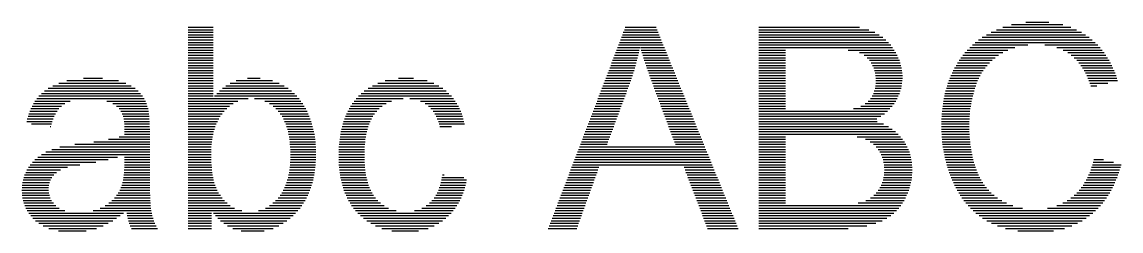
# Model space of a CAD drawing. Header units: metres. Extents: x 0.3 to 88.9, y -1.1 to 4.1.
# Drawn here: x 67.3 to 88.93, y -0.04 to 4.06 of the extents above; entities that cross this region are included whole.
import ezdxf

# ---------------------------------------------------------------- set-up
doc = ezdxf.new("R2010")
doc.units = ezdxf.units.M

msp = doc.modelspace()

# ---------------------------------------------------------------- linework, layer by layer
at = {"color": 1}
for p, q in [((70.576, 3.957), (71.067, 3.957)), ((70.576, 3.907), (71.067, 3.907)), ((79.157, 3.907), (79.801, 3.907)), ((79.176, 3.957), (79.78, 3.957)), ((81.801, 3.957), (83.784, 3.957)), ((81.801, 3.907), (83.965, 3.907)), ((86.479, 3.907), (88.057, 3.907)), ((86.607, 3.957), (87.94, 3.957)), ((86.774, 4.007), (87.785, 4.007)), ((87.059, 4.057), (87.51, 4.057)), ((70.576, 3.857), (71.067, 3.857)), ((70.576, 3.807), (71.067, 3.807)), ((70.576, 3.757), (71.067, 3.757)), ((70.576, 3.707), (71.067, 3.707)), ((79.08, 3.707), (79.883, 3.707)), ((79.099, 3.757), (79.862, 3.757)), ((79.118, 3.807), (79.842, 3.807)), ((79.137, 3.857), (79.821, 3.857)), ((81.801, 3.857), (84.083, 3.857)), ((81.801, 3.807), (84.172, 3.807)), ((81.801, 3.757), (84.244, 3.757)), ((81.801, 3.707), (84.304, 3.707)), ((86.127, 3.707), (88.365, 3.707)), ((86.199, 3.757), (88.302, 3.757)), ((86.28, 3.807), (88.232, 3.807)), ((86.372, 3.857), (88.152, 3.857)), ((70.576, 3.657), (71.067, 3.657)), ((70.576, 3.607), (71.067, 3.607)), ((70.576, 3.557), (71.067, 3.557)), ((70.576, 3.507), (71.067, 3.507)), ((79.003, 3.507), (79.45, 3.507)), ((79.022, 3.557), (79.461, 3.557)), ((79.041, 3.607), (79.924, 3.607)), ((79.061, 3.657), (79.903, 3.657)), ((79.472, 3.557), (79.944, 3.557)), ((79.487, 3.507), (79.964, 3.507)), ((81.801, 3.657), (84.354, 3.657)), ((81.801, 3.607), (84.398, 3.607)), ((81.801, 3.557), (84.436, 3.557)), ((81.801, 3.507), (82.33, 3.507)), ((83.564, 3.507), (84.469, 3.507)), ((85.904, 3.507), (86.702, 3.507)), ((85.952, 3.557), (86.84, 3.557)), ((86.005, 3.607), (87.099, 3.607)), ((86.063, 3.657), (88.421, 3.657)), ((87.434, 3.607), (88.472, 3.607)), ((87.669, 3.557), (88.518, 3.557)), ((87.792, 3.507), (88.56, 3.507)), ((70.576, 3.457), (71.067, 3.457)), ((70.576, 3.407), (71.067, 3.407)), ((70.576, 3.357), (71.067, 3.357)), ((70.576, 3.307), (71.067, 3.307)), ((70.576, 3.257), (71.067, 3.257)), ((78.907, 3.257), (79.39, 3.257)), ((78.926, 3.307), (79.403, 3.307)), ((78.945, 3.357), (79.416, 3.357)), ((78.965, 3.407), (79.428, 3.407)), ((78.984, 3.457), (79.439, 3.457)), ((79.502, 3.457), (79.985, 3.457)), ((79.518, 3.407), (80.005, 3.407)), ((79.534, 3.357), (80.026, 3.357)), ((79.55, 3.307), (80.046, 3.307)), ((79.567, 3.257), (80.067, 3.257)), ((81.801, 3.457), (82.33, 3.457)), ((81.801, 3.407), (82.33, 3.407)), ((81.801, 3.357), (82.33, 3.357)), ((81.801, 3.307), (82.33, 3.307)), ((81.801, 3.257), (82.33, 3.257)), ((83.781, 3.457), (84.499, 3.457)), ((83.875, 3.407), (84.525, 3.407)), ((83.936, 3.357), (84.548, 3.357)), ((83.981, 3.307), (84.568, 3.307)), ((84.016, 3.257), (84.585, 3.257)), ((85.713, 3.257), (86.343, 3.257)), ((85.746, 3.307), (86.395, 3.307)), ((85.781, 3.357), (86.454, 3.357)), ((85.818, 3.407), (86.521, 3.407)), ((85.859, 3.457), (86.602, 3.457)), ((87.881, 3.457), (88.599, 3.457)), ((87.952, 3.407), (88.634, 3.407)), ((88.01, 3.357), (88.666, 3.357)), ((88.06, 3.307), (88.696, 3.307)), ((88.103, 3.257), (88.724, 3.257)), ((70.576, 3.207), (71.067, 3.207)), ((70.576, 3.157), (71.067, 3.157)), ((70.576, 3.107), (71.067, 3.107)), ((70.576, 3.057), (71.067, 3.057)), ((78.83, 3.057), (79.332, 3.057)), ((78.849, 3.107), (79.347, 3.107)), ((78.869, 3.157), (79.362, 3.157)), ((78.888, 3.207), (79.376, 3.207)), ((79.584, 3.207), (80.087, 3.207)), ((79.601, 3.157), (80.108, 3.157)), ((79.618, 3.107), (80.128, 3.107)), ((79.636, 3.057), (80.149, 3.057)), ((81.801, 3.207), (82.33, 3.207)), ((81.801, 3.157), (82.33, 3.157)), ((81.801, 3.107), (82.33, 3.107)), ((81.801, 3.057), (82.33, 3.057)), ((84.043, 3.207), (84.599, 3.207)), ((84.065, 3.157), (84.61, 3.157)), ((84.081, 3.107), (84.619, 3.107)), ((84.093, 3.057), (84.624, 3.057)), ((85.605, 3.057), (86.187, 3.057)), ((85.629, 3.107), (86.219, 3.107)), ((85.655, 3.157), (86.256, 3.157)), ((85.683, 3.207), (86.297, 3.207)), ((88.14, 3.207), (88.749, 3.207)), ((88.174, 3.157), (88.772, 3.157)), ((88.204, 3.107), (88.794, 3.107)), ((88.231, 3.057), (88.814, 3.057)), ((68.027, 2.857), (69.347, 2.857)), ((68.19, 2.907), (69.202, 2.907)), ((68.514, 2.957), (68.887, 2.957)), ((70.576, 3.007), (71.067, 3.007)), ((70.576, 2.957), (71.067, 2.957)), ((70.576, 2.907), (71.067, 2.907)), ((70.576, 2.857), (71.067, 2.857)), ((71.403, 2.857), (72.364, 2.857)), ((71.519, 2.907), (72.233, 2.907)), ((71.74, 2.957), (71.989, 2.957)), ((74.309, 2.857), (75.41, 2.857)), ((74.452, 2.907), (75.275, 2.907)), ((74.716, 2.957), (75.007, 2.957)), ((78.753, 2.857), (79.264, 2.857)), ((78.773, 2.907), (79.282, 2.907)), ((78.792, 2.957), (79.299, 2.957)), ((78.811, 3.007), (79.316, 3.007)), ((79.654, 3.007), (80.169, 3.007)), ((79.672, 2.957), (80.19, 2.957)), ((79.691, 2.907), (80.21, 2.907)), ((79.709, 2.857), (80.231, 2.857)), ((81.801, 3.007), (82.33, 3.007)), ((81.801, 2.957), (82.33, 2.957)), ((81.801, 2.907), (82.33, 2.907)), ((81.801, 2.857), (82.33, 2.857)), ((84.101, 3.007), (84.627, 3.007)), ((84.104, 2.857), (84.62, 2.857)), ((84.105, 2.957), (84.627, 2.957)), ((84.106, 2.907), (84.625, 2.907)), ((85.524, 2.857), (86.088, 2.857)), ((85.542, 2.907), (86.109, 2.907)), ((85.561, 2.957), (86.132, 2.957)), ((85.582, 3.007), (86.158, 3.007)), ((88.256, 3.007), (88.832, 3.007)), ((88.278, 2.957), (88.849, 2.957)), ((88.299, 2.907), (88.864, 2.907)), ((88.318, 2.857), (88.668, 2.857)), ((67.636, 2.607), (69.677, 2.607)), ((67.686, 2.657), (69.639, 2.657)), ((67.746, 2.707), (69.592, 2.707)), ((67.819, 2.757), (69.53, 2.757)), ((67.91, 2.807), (69.451, 2.807)), ((70.576, 2.807), (71.067, 2.807)), ((70.576, 2.757), (71.067, 2.757)), ((70.576, 2.707), (71.067, 2.707)), ((70.576, 2.657), (71.067, 2.657)), ((70.576, 2.607), (71.067, 2.607)), ((71.095, 2.607), (72.714, 2.607)), ((71.14, 2.657), (72.665, 2.657)), ((71.191, 2.707), (72.608, 2.707)), ((71.249, 2.757), (72.542, 2.757)), ((71.318, 2.807), (72.463, 2.807)), ((73.925, 2.607), (75.753, 2.607)), ((73.979, 2.657), (75.706, 2.657)), ((74.04, 2.707), (75.65, 2.707)), ((74.113, 2.757), (75.586, 2.757)), ((74.202, 2.807), (75.508, 2.807)), ((78.657, 2.607), (79.171, 2.607)), ((78.677, 2.657), (79.19, 2.657)), ((78.696, 2.707), (79.209, 2.707)), ((78.715, 2.757), (79.228, 2.757)), ((78.734, 2.807), (79.246, 2.807)), ((79.728, 2.807), (80.251, 2.807)), ((79.747, 2.757), (80.271, 2.757)), ((79.765, 2.707), (80.292, 2.707)), ((79.784, 2.657), (80.312, 2.657)), ((79.803, 2.607), (80.333, 2.607)), ((81.801, 2.807), (82.33, 2.807)), ((81.801, 2.757), (82.33, 2.757)), ((81.801, 2.707), (82.33, 2.707)), ((81.801, 2.657), (82.33, 2.657)), ((81.801, 2.607), (82.33, 2.607)), ((84.032, 2.607), (84.548, 2.607)), ((84.057, 2.657), (84.569, 2.657)), ((84.076, 2.707), (84.586, 2.707)), ((84.09, 2.757), (84.601, 2.757)), ((84.099, 2.807), (84.612, 2.807)), ((85.455, 2.607), (86.012, 2.607)), ((85.466, 2.657), (86.025, 2.657)), ((85.479, 2.707), (86.039, 2.707)), ((85.493, 2.757), (86.054, 2.757)), ((85.508, 2.807), (86.07, 2.807)), ((88.335, 2.807), (88.456, 2.807)), ((67.502, 2.407), (68.079, 2.407)), ((67.529, 2.457), (68.146, 2.457)), ((67.56, 2.507), (68.255, 2.507)), ((67.595, 2.557), (69.707, 2.557)), ((68.976, 2.507), (69.732, 2.507)), ((69.09, 2.457), (69.753, 2.457)), ((69.164, 2.407), (69.77, 2.407)), ((70.576, 2.557), (71.756, 2.557)), ((70.576, 2.507), (71.554, 2.507)), ((70.576, 2.457), (71.459, 2.457)), ((70.576, 2.407), (71.389, 2.407)), ((71.878, 2.557), (72.757, 2.557)), ((72.081, 2.507), (72.794, 2.507)), ((72.175, 2.457), (72.828, 2.457)), ((72.244, 2.407), (72.859, 2.407)), ((73.769, 2.407), (74.394, 2.407)), ((73.801, 2.457), (74.469, 2.457)), ((73.838, 2.507), (74.573, 2.507)), ((73.879, 2.557), (74.804, 2.557)), ((74.939, 2.557), (75.795, 2.557)), ((75.143, 2.507), (75.831, 2.507)), ((75.235, 2.457), (75.863, 2.457)), ((75.301, 2.407), (75.891, 2.407)), ((78.581, 2.407), (79.097, 2.407)), ((78.6, 2.457), (79.115, 2.457)), ((78.619, 2.507), (79.134, 2.507)), ((78.638, 2.557), (79.153, 2.557)), ((79.822, 2.557), (80.353, 2.557)), ((79.841, 2.507), (80.374, 2.507)), ((79.86, 2.457), (80.394, 2.457)), ((79.878, 2.407), (80.415, 2.407)), ((81.801, 2.557), (82.33, 2.557)), ((81.801, 2.507), (82.33, 2.507)), ((81.801, 2.457), (82.33, 2.457)), ((81.801, 2.407), (82.33, 2.407)), ((83.808, 2.407), (84.427, 2.407)), ((83.894, 2.457), (84.464, 2.457)), ((83.954, 2.507), (84.496, 2.507)), ((83.998, 2.557), (84.524, 2.557)), ((85.421, 2.407), (85.972, 2.407)), ((85.428, 2.457), (85.98, 2.457)), ((85.436, 2.507), (85.989, 2.507)), ((85.445, 2.557), (86, 2.557)), ((67.423, 2.207), (67.939, 2.207)), ((67.44, 2.257), (67.964, 2.257)), ((67.458, 2.307), (67.994, 2.307)), ((67.479, 2.357), (68.031, 2.357)), ((69.217, 2.357), (69.784, 2.357)), ((69.252, 2.307), (69.795, 2.307)), ((69.276, 2.257), (69.802, 2.257)), ((69.294, 2.207), (69.807, 2.207)), ((70.576, 2.357), (71.332, 2.357)), ((70.576, 2.307), (71.284, 2.307)), ((70.576, 2.257), (71.242, 2.257)), ((70.576, 2.207), (71.206, 2.207)), ((72.299, 2.357), (72.887, 2.357)), ((72.347, 2.307), (72.913, 2.307)), ((72.387, 2.257), (72.936, 2.257)), ((72.421, 2.207), (72.957, 2.207)), ((73.67, 2.207), (74.209, 2.207)), ((73.691, 2.257), (74.243, 2.257)), ((73.714, 2.307), (74.285, 2.307)), ((73.74, 2.357), (74.334, 2.357)), ((75.351, 2.357), (75.916, 2.357)), ((75.392, 2.307), (75.938, 2.307)), ((75.425, 2.257), (75.957, 2.257)), ((75.453, 2.207), (75.973, 2.207)), ((78.504, 2.207), (79.022, 2.207)), ((78.523, 2.257), (79.04, 2.257)), ((78.542, 2.307), (79.059, 2.307)), ((78.561, 2.357), (79.078, 2.357)), ((79.897, 2.357), (80.435, 2.357)), ((79.916, 2.307), (80.456, 2.307)), ((79.935, 2.257), (80.476, 2.257)), ((79.954, 2.207), (80.497, 2.207)), ((81.801, 2.357), (82.33, 2.357)), ((81.801, 2.307), (84.333, 2.307)), ((81.801, 2.257), (84.275, 2.257)), ((81.801, 2.207), (84.205, 2.207)), ((83.667, 2.357), (84.384, 2.357)), ((85.402, 2.207), (85.949, 2.207)), ((85.405, 2.257), (85.953, 2.257)), ((85.409, 2.307), (85.958, 2.307)), ((85.415, 2.357), (85.964, 2.357)), ((67.397, 2.107), (67.899, 2.107)), ((67.409, 2.157), (67.917, 2.157)), ((67.493, 2.057), (67.883, 2.057)), ((67.859, 2.007), (67.869, 2.007)), ((69.306, 2.157), (69.81, 2.157)), ((69.315, 2.107), (69.813, 2.107)), ((69.32, 2.057), (69.815, 2.057)), ((69.323, 2.007), (69.816, 2.007)), ((69.323, 1.957), (69.817, 1.957)), ((70.576, 2.157), (71.176, 2.157)), ((70.576, 2.107), (71.149, 2.107)), ((70.576, 2.057), (71.127, 2.057)), ((70.576, 2.007), (71.107, 2.007)), ((70.576, 1.957), (71.09, 1.957)), ((72.449, 2.157), (72.976, 2.157)), ((72.473, 2.107), (72.993, 2.107)), ((72.494, 2.057), (73.009, 2.057)), ((72.512, 2.007), (73.023, 2.007)), ((72.527, 1.957), (73.036, 1.957)), ((73.592, 1.957), (74.101, 1.957)), ((73.604, 2.007), (74.116, 2.007)), ((73.618, 2.057), (74.134, 2.057)), ((73.633, 2.107), (74.155, 2.107)), ((73.651, 2.157), (74.18, 2.157)), ((75.477, 2.157), (75.988, 2.157)), ((75.497, 2.107), (76.001, 2.107)), ((75.513, 2.057), (76.012, 2.057)), ((75.528, 2.007), (75.757, 2.007)), ((78.408, 1.957), (78.928, 1.957)), ((78.427, 2.007), (78.947, 2.007)), ((78.446, 2.057), (78.965, 2.057)), ((78.465, 2.107), (78.984, 2.107)), ((78.484, 2.157), (79.003, 2.157)), ((79.973, 2.157), (80.517, 2.157)), ((79.992, 2.107), (80.537, 2.107)), ((80.01, 2.057), (80.558, 2.057)), ((80.029, 2.007), (80.578, 2.007)), ((80.048, 1.957), (80.599, 1.957)), ((81.801, 2.157), (84.123, 2.157)), ((81.801, 2.107), (84.135, 2.107)), ((81.801, 2.057), (84.258, 2.057)), ((81.801, 2.007), (84.353, 2.007)), ((81.801, 1.957), (84.429, 1.957)), ((85.397, 2.057), (85.943, 2.057)), ((85.397, 2.007), (85.943, 2.007)), ((85.398, 2.107), (85.944, 2.107)), ((85.398, 1.957), (85.944, 1.957)), ((85.4, 2.157), (85.946, 2.157)), ((69.007, 1.757), (69.817, 1.757)), ((69.217, 1.807), (69.817, 1.807)), ((69.321, 1.857), (69.817, 1.857)), ((69.322, 1.907), (69.817, 1.907)), ((70.576, 1.907), (71.076, 1.907)), ((70.576, 1.857), (71.064, 1.857)), ((70.576, 1.807), (71.054, 1.807)), ((70.576, 1.757), (71.046, 1.757)), ((72.54, 1.907), (73.047, 1.907)), ((72.551, 1.857), (73.057, 1.857)), ((72.56, 1.807), (73.065, 1.807)), ((72.568, 1.757), (73.072, 1.757)), ((73.556, 1.757), (74.06, 1.757)), ((73.563, 1.807), (74.068, 1.807)), ((73.571, 1.857), (74.077, 1.857)), ((73.581, 1.907), (74.088, 1.907)), ((78.331, 1.757), (78.853, 1.757)), ((78.35, 1.807), (78.872, 1.807)), ((78.369, 1.857), (78.891, 1.857)), ((78.388, 1.907), (78.909, 1.907)), ((80.067, 1.907), (80.619, 1.907)), ((80.086, 1.857), (80.64, 1.857)), ((80.105, 1.807), (80.66, 1.807)), ((80.123, 1.757), (80.681, 1.757)), ((81.801, 1.907), (84.493, 1.907)), ((81.801, 1.857), (84.547, 1.857)), ((81.801, 1.807), (82.33, 1.807)), ((81.801, 1.757), (82.33, 1.757)), ((83.741, 1.807), (84.593, 1.807)), ((83.902, 1.757), (84.633, 1.757)), ((85.399, 1.907), (85.945, 1.907)), ((85.402, 1.857), (85.947, 1.857)), ((85.405, 1.807), (85.95, 1.807)), ((85.409, 1.757), (85.954, 1.757)), ((67.889, 1.557), (69.817, 1.557)), ((68.051, 1.607), (69.817, 1.607)), ((68.343, 1.657), (69.817, 1.657)), ((68.721, 1.707), (69.817, 1.707)), ((70.576, 1.707), (71.039, 1.707)), ((70.576, 1.657), (71.034, 1.657)), ((70.576, 1.607), (71.03, 1.607)), ((70.576, 1.557), (71.028, 1.557)), ((72.574, 1.707), (73.078, 1.707)), ((72.578, 1.657), (73.082, 1.657)), ((72.582, 1.607), (73.086, 1.607)), ((72.585, 1.557), (73.088, 1.557)), ((73.539, 1.557), (74.043, 1.557)), ((73.541, 1.607), (74.045, 1.607)), ((73.545, 1.657), (74.049, 1.657)), ((73.55, 1.707), (74.054, 1.707)), ((78.254, 1.557), (80.763, 1.557)), ((78.273, 1.607), (80.742, 1.607)), ((78.292, 1.657), (78.816, 1.657)), ((78.312, 1.707), (78.834, 1.707)), ((80.142, 1.707), (80.701, 1.707)), ((80.161, 1.657), (80.722, 1.657)), ((81.801, 1.707), (82.33, 1.707)), ((81.801, 1.657), (82.33, 1.657)), ((81.801, 1.607), (82.33, 1.607)), ((81.801, 1.557), (82.33, 1.557)), ((83.996, 1.707), (84.667, 1.707)), ((84.062, 1.657), (84.698, 1.657)), ((84.112, 1.607), (84.724, 1.607)), ((84.152, 1.557), (84.746, 1.557)), ((85.414, 1.707), (85.959, 1.707)), ((85.42, 1.657), (85.965, 1.657)), ((85.427, 1.607), (85.972, 1.607)), ((85.435, 1.557), (85.98, 1.557)), ((67.509, 1.307), (68.757, 1.307)), ((67.557, 1.357), (69.001, 1.357)), ((67.616, 1.407), (69.186, 1.407)), ((67.688, 1.457), (69.817, 1.457)), ((67.776, 1.507), (69.817, 1.507)), ((69.321, 1.407), (69.817, 1.407)), ((69.321, 1.357), (69.817, 1.357)), ((69.321, 1.307), (69.817, 1.307)), ((70.576, 1.507), (71.026, 1.507)), ((70.576, 1.457), (71.026, 1.457)), ((70.576, 1.407), (71.026, 1.407)), ((70.576, 1.357), (71.028, 1.357)), ((70.576, 1.307), (71.03, 1.307)), ((72.582, 1.307), (73.083, 1.307)), ((72.585, 1.357), (73.085, 1.357)), ((72.586, 1.507), (73.089, 1.507)), ((72.586, 1.407), (73.087, 1.407)), ((72.587, 1.457), (73.088, 1.457)), ((73.536, 1.457), (74.041, 1.457)), ((73.536, 1.407), (74.041, 1.407)), ((73.537, 1.507), (74.041, 1.507)), ((73.537, 1.357), (74.042, 1.357)), ((73.539, 1.307), (74.045, 1.307)), ((78.158, 1.307), (80.865, 1.307)), ((78.177, 1.357), (80.844, 1.357)), ((78.196, 1.407), (80.824, 1.407)), ((78.216, 1.457), (80.804, 1.457)), ((78.235, 1.507), (80.783, 1.507)), ((81.801, 1.507), (82.33, 1.507)), ((81.801, 1.457), (82.33, 1.457)), ((81.801, 1.407), (82.33, 1.407)), ((81.801, 1.357), (82.33, 1.357)), ((81.801, 1.307), (82.33, 1.307)), ((84.185, 1.507), (84.765, 1.507)), ((84.211, 1.457), (84.781, 1.457)), ((84.232, 1.407), (84.794, 1.407)), ((84.248, 1.357), (84.804, 1.357)), ((84.259, 1.307), (84.812, 1.307)), ((85.444, 1.507), (85.988, 1.507)), ((85.454, 1.457), (85.998, 1.457)), ((85.464, 1.407), (86.01, 1.407)), ((85.476, 1.357), (86.022, 1.357)), ((85.489, 1.307), (86.036, 1.307)), ((88.381, 1.307), (88.783, 1.307)), ((88.393, 1.357), (88.585, 1.357)), ((67.378, 1.107), (67.983, 1.107)), ((67.403, 1.157), (68.061, 1.157)), ((67.433, 1.207), (68.197, 1.207)), ((67.468, 1.257), (68.44, 1.257)), ((69.315, 1.107), (69.817, 1.107)), ((69.318, 1.157), (69.817, 1.157)), ((69.32, 1.207), (69.817, 1.207)), ((69.321, 1.257), (69.817, 1.257)), ((70.576, 1.257), (71.033, 1.257)), ((70.576, 1.207), (71.037, 1.207)), ((70.576, 1.157), (71.042, 1.157)), ((70.576, 1.107), (71.048, 1.107)), ((72.56, 1.107), (73.061, 1.107)), ((72.567, 1.157), (73.068, 1.157)), ((72.574, 1.207), (73.074, 1.207)), ((72.579, 1.257), (73.079, 1.257)), ((73.542, 1.257), (74.048, 1.257)), ((73.546, 1.207), (74.052, 1.207)), ((73.551, 1.157), (74.058, 1.157)), ((73.557, 1.107), (74.064, 1.107)), ((78.081, 1.107), (78.62, 1.107)), ((78.1, 1.157), (78.638, 1.157)), ((78.12, 1.207), (78.656, 1.207)), ((78.139, 1.257), (80.885, 1.257)), ((80.332, 1.207), (80.906, 1.207)), ((80.351, 1.157), (80.926, 1.157)), ((80.37, 1.107), (80.947, 1.107)), ((81.801, 1.257), (82.33, 1.257)), ((81.801, 1.207), (82.33, 1.207)), ((81.801, 1.157), (82.33, 1.157)), ((81.801, 1.107), (82.33, 1.107)), ((84.267, 1.257), (84.817, 1.257)), ((84.271, 1.107), (84.82, 1.107)), ((84.272, 1.207), (84.82, 1.207)), ((84.273, 1.157), (84.821, 1.157)), ((85.503, 1.257), (86.051, 1.257)), ((85.518, 1.207), (86.067, 1.207)), ((85.534, 1.157), (86.086, 1.157)), ((85.551, 1.107), (86.106, 1.107)), ((88.314, 1.107), (88.886, 1.107)), ((88.334, 1.157), (88.902, 1.157)), ((88.351, 1.207), (88.917, 1.207)), ((88.367, 1.257), (88.93, 1.257)), ((67.316, 0.907), (67.847, 0.907)), ((67.326, 0.957), (67.866, 0.957)), ((67.339, 1.007), (67.894, 1.007)), ((67.356, 1.057), (67.931, 1.057)), ((69.284, 0.907), (69.819, 0.907)), ((69.295, 0.957), (69.818, 0.957)), ((69.304, 1.007), (69.818, 1.007)), ((69.31, 1.057), (69.818, 1.057)), ((70.576, 1.057), (71.055, 1.057)), ((70.576, 1.007), (71.064, 1.007)), ((70.576, 0.957), (71.075, 0.957)), ((70.576, 0.907), (71.088, 0.907)), ((72.51, 0.907), (73.019, 0.907)), ((72.525, 0.957), (73.031, 0.957)), ((72.539, 1.007), (73.042, 1.007)), ((72.55, 1.057), (73.052, 1.057)), ((73.565, 1.057), (74.073, 1.057)), ((73.573, 1.007), (74.083, 1.007)), ((73.583, 0.957), (74.094, 0.957)), ((73.595, 0.907), (74.108, 0.907)), ((75.547, 0.907), (76.043, 0.907)), ((75.559, 0.957), (76.053, 0.957)), ((75.568, 1.007), (75.997, 1.007)), ((75.576, 1.057), (75.613, 1.057)), ((78.004, 0.907), (78.547, 0.907)), ((78.024, 0.957), (78.565, 0.957)), ((78.043, 1.007), (78.583, 1.007)), ((78.062, 1.057), (78.601, 1.057)), ((80.39, 1.057), (80.967, 1.057)), ((80.409, 1.007), (80.988, 1.007)), ((80.428, 0.957), (81.008, 0.957)), ((80.447, 0.907), (81.029, 0.907)), ((81.801, 1.057), (82.33, 1.057)), ((81.801, 1.007), (82.33, 1.007)), ((81.801, 0.957), (82.33, 0.957)), ((81.801, 0.907), (82.33, 0.907)), ((84.231, 0.907), (84.796, 0.907)), ((84.247, 0.957), (84.805, 0.957)), ((84.259, 1.007), (84.812, 1.007)), ((84.267, 1.057), (84.817, 1.057)), ((85.569, 1.057), (86.128, 1.057)), ((85.588, 1.007), (86.153, 1.007)), ((85.609, 0.957), (86.18, 0.957)), ((85.631, 0.907), (86.211, 0.907)), ((88.214, 0.907), (88.81, 0.907)), ((88.243, 0.957), (88.831, 0.957)), ((88.269, 1.007), (88.851, 1.007)), ((88.293, 1.057), (88.869, 1.057)), ((67.304, 0.757), (67.829, 0.757)), ((67.305, 0.807), (67.829, 0.807)), ((67.306, 0.707), (67.833, 0.707)), ((67.309, 0.857), (67.835, 0.857)), ((67.31, 0.657), (67.844, 0.657)), ((69.165, 0.657), (69.825, 0.657)), ((69.199, 0.707), (69.823, 0.707)), ((69.228, 0.757), (69.822, 0.757)), ((69.252, 0.807), (69.821, 0.807)), ((69.27, 0.857), (69.82, 0.857)), ((70.576, 0.857), (71.104, 0.857)), ((70.576, 0.807), (71.123, 0.807)), ((70.576, 0.757), (71.146, 0.757)), ((70.576, 0.707), (71.174, 0.707)), ((70.576, 0.657), (71.208, 0.657)), ((72.382, 0.657), (72.928, 0.657)), ((72.416, 0.707), (72.95, 0.707)), ((72.445, 0.757), (72.97, 0.757)), ((72.47, 0.807), (72.988, 0.807)), ((72.491, 0.857), (73.004, 0.857)), ((73.608, 0.857), (74.125, 0.857)), ((73.623, 0.807), (74.144, 0.807)), ((73.64, 0.757), (74.166, 0.757)), ((73.659, 0.707), (74.192, 0.707)), ((73.68, 0.657), (74.224, 0.657)), ((75.446, 0.657), (75.967, 0.657)), ((75.474, 0.707), (75.986, 0.707)), ((75.497, 0.757), (76.003, 0.757)), ((75.516, 0.807), (76.018, 0.807)), ((75.533, 0.857), (76.031, 0.857)), ((77.908, 0.657), (78.456, 0.657)), ((77.928, 0.707), (78.475, 0.707)), ((77.947, 0.757), (78.493, 0.757)), ((77.966, 0.807), (78.511, 0.807)), ((77.985, 0.857), (78.529, 0.857)), ((80.467, 0.857), (81.049, 0.857)), ((80.486, 0.807), (81.07, 0.807)), ((80.505, 0.757), (81.09, 0.757)), ((80.525, 0.707), (81.11, 0.707)), ((80.544, 0.657), (81.131, 0.657)), ((81.801, 0.857), (82.33, 0.857)), ((81.801, 0.807), (82.33, 0.807)), ((81.801, 0.757), (82.33, 0.757)), ((81.801, 0.707), (82.33, 0.707)), ((81.801, 0.657), (82.33, 0.657)), ((84.066, 0.657), (84.712, 0.657)), ((84.115, 0.707), (84.734, 0.707)), ((84.153, 0.757), (84.753, 0.757)), ((84.185, 0.807), (84.77, 0.807)), ((84.211, 0.857), (84.784, 0.857)), ((85.654, 0.857), (86.245, 0.857)), ((85.68, 0.807), (86.283, 0.807)), ((85.707, 0.757), (86.327, 0.757)), ((85.736, 0.707), (86.377, 0.707)), ((85.767, 0.657), (86.434, 0.657)), ((88.005, 0.657), (88.677, 0.657)), ((88.058, 0.707), (88.708, 0.707)), ((88.104, 0.757), (88.736, 0.757)), ((88.145, 0.807), (88.763, 0.807)), ((88.182, 0.857), (88.787, 0.857)), ((67.317, 0.607), (67.861, 0.607)), ((67.328, 0.557), (67.887, 0.557)), ((67.341, 0.507), (67.922, 0.507)), ((67.359, 0.457), (67.969, 0.457)), ((68.94, 0.457), (69.836, 0.457)), ((69.014, 0.507), (69.832, 0.507)), ((69.074, 0.557), (69.829, 0.557)), ((69.124, 0.607), (69.827, 0.607)), ((70.576, 0.607), (71.246, 0.607)), ((70.576, 0.557), (71.289, 0.557)), ((70.576, 0.507), (71.341, 0.507)), ((70.576, 0.457), (71.404, 0.457)), ((72.177, 0.457), (72.813, 0.457)), ((72.243, 0.507), (72.846, 0.507)), ((72.296, 0.557), (72.877, 0.557)), ((72.342, 0.607), (72.904, 0.607)), ((73.703, 0.607), (74.261, 0.607)), ((73.729, 0.557), (74.307, 0.557)), ((73.759, 0.507), (74.361, 0.507)), ((73.791, 0.457), (74.428, 0.457)), ((75.258, 0.457), (75.863, 0.457)), ((75.322, 0.507), (75.894, 0.507)), ((75.372, 0.557), (75.921, 0.557)), ((75.413, 0.607), (75.945, 0.607)), ((77.832, 0.457), (78.384, 0.457)), ((77.851, 0.507), (78.402, 0.507)), ((77.87, 0.557), (78.42, 0.557)), ((77.889, 0.607), (78.438, 0.607)), ((80.563, 0.607), (81.151, 0.607)), ((80.582, 0.557), (81.172, 0.557)), ((80.602, 0.507), (81.192, 0.507)), ((80.621, 0.457), (81.213, 0.457)), ((81.801, 0.607), (82.33, 0.607)), ((81.801, 0.557), (82.33, 0.557)), ((81.801, 0.507), (82.33, 0.507)), ((81.801, 0.457), (84.595, 0.457)), ((83.76, 0.507), (84.629, 0.507)), ((83.909, 0.557), (84.66, 0.557)), ((84.002, 0.607), (84.687, 0.607)), ((85.801, 0.607), (86.501, 0.607)), ((85.838, 0.557), (86.582, 0.557)), ((85.877, 0.507), (86.678, 0.507)), ((85.92, 0.457), (86.801, 0.457)), ((87.666, 0.457), (88.527, 0.457)), ((87.782, 0.507), (88.569, 0.507)), ((87.87, 0.557), (88.608, 0.557)), ((87.943, 0.607), (88.644, 0.607)), ((67.38, 0.407), (68.036, 0.407)), ((67.407, 0.357), (68.145, 0.357)), ((67.438, 0.307), (69.3, 0.307)), ((67.476, 0.257), (69.235, 0.257)), ((68.705, 0.357), (69.361, 0.357)), ((68.844, 0.407), (69.841, 0.407)), ((69.362, 0.357), (69.847, 0.357)), ((69.368, 0.307), (69.857, 0.307)), ((69.376, 0.257), (69.868, 0.257)), ((70.576, 0.407), (71.489, 0.407)), ((70.576, 0.357), (71.031, 0.357)), ((70.576, 0.307), (71.031, 0.307)), ((70.576, 0.257), (71.031, 0.257)), ((71.036, 0.357), (71.629, 0.357)), ((71.072, 0.307), (72.688, 0.307)), ((71.113, 0.257), (72.638, 0.257)), ((71.955, 0.357), (72.734, 0.357)), ((72.093, 0.407), (72.776, 0.407)), ((73.827, 0.407), (74.518, 0.407)), ((73.868, 0.357), (74.668, 0.357)), ((73.913, 0.307), (75.747, 0.307)), ((73.964, 0.257), (75.699, 0.257)), ((75.025, 0.357), (75.791, 0.357)), ((75.171, 0.407), (75.829, 0.407)), ((77.755, 0.257), (78.311, 0.257)), ((77.774, 0.307), (78.33, 0.307)), ((77.793, 0.357), (78.348, 0.357)), ((77.812, 0.407), (78.366, 0.407)), ((80.64, 0.407), (81.233, 0.407)), ((80.659, 0.357), (81.254, 0.357)), ((80.679, 0.307), (81.274, 0.307)), ((80.698, 0.257), (81.295, 0.257)), ((81.801, 0.407), (84.557, 0.407)), ((81.801, 0.357), (84.512, 0.357)), ((81.801, 0.307), (84.461, 0.307)), ((81.801, 0.257), (84.399, 0.257)), ((85.967, 0.407), (86.989, 0.407)), ((86.018, 0.357), (88.43, 0.357)), ((86.074, 0.307), (88.374, 0.307)), ((86.137, 0.257), (88.312, 0.257)), ((87.482, 0.407), (88.481, 0.407)), ((67.521, 0.207), (69.166, 0.207)), ((67.573, 0.157), (69.089, 0.157)), ((67.637, 0.107), (69.003, 0.107)), ((67.719, 0.057), (68.901, 0.057)), ((67.832, 0.007), (68.77, 0.007)), ((69.387, 0.207), (69.883, 0.207)), ((69.4, 0.157), (69.9, 0.157)), ((69.415, 0.107), (69.92, 0.107)), ((69.434, 0.057), (69.943, 0.057)), ((69.456, 0.007), (69.969, 0.007)), ((70.576, 0.207), (71.031, 0.207)), ((70.576, 0.157), (71.031, 0.157)), ((70.576, 0.107), (71.031, 0.107)), ((70.576, 0.057), (71.031, 0.057)), ((70.576, 0.007), (71.031, 0.007)), ((71.159, 0.207), (72.582, 0.207)), ((71.212, 0.157), (72.518, 0.157)), ((71.275, 0.107), (72.445, 0.107)), ((71.351, 0.057), (72.358, 0.057)), ((71.452, 0.007), (72.245, 0.007)), ((74.022, 0.207), (75.643, 0.207)), ((74.088, 0.157), (75.579, 0.157)), ((74.166, 0.107), (75.505, 0.107)), ((74.26, 0.057), (75.414, 0.057)), ((74.385, 0.007), (75.296, 0.007)), ((77.659, 0.007), (78.221, 0.007)), ((77.678, 0.057), (78.239, 0.057)), ((77.697, 0.107), (78.257, 0.107)), ((77.716, 0.157), (78.275, 0.157)), ((77.736, 0.207), (78.293, 0.207)), ((80.717, 0.207), (81.315, 0.207)), ((80.736, 0.157), (81.336, 0.157)), ((80.756, 0.107), (81.356, 0.107)), ((80.775, 0.057), (81.376, 0.057)), ((80.794, 0.007), (81.397, 0.007)), ((81.801, 0.207), (84.323, 0.207)), ((81.801, 0.157), (84.228, 0.157)), ((81.801, 0.107), (84.105, 0.107)), ((81.801, 0.057), (83.929, 0.057)), ((81.801, 0.007), (83.558, 0.007)), ((86.207, 0.207), (88.242, 0.207)), ((86.288, 0.157), (88.163, 0.157)), ((86.383, 0.107), (88.072, 0.107)), ((86.501, 0.057), (87.962, 0.057)), ((86.656, 0.007), (87.82, 0.007)), ((68.021, -0.043), (68.565, -0.043)), ((71.614, -0.043), (72.07, -0.043)), ((74.583, -0.043), (75.109, -0.043)), ((86.901, -0.043), (87.6, -0.043))]:
    msp.add_line(p, q, dxfattribs=at)

doc.saveas('drawing.dxf')
